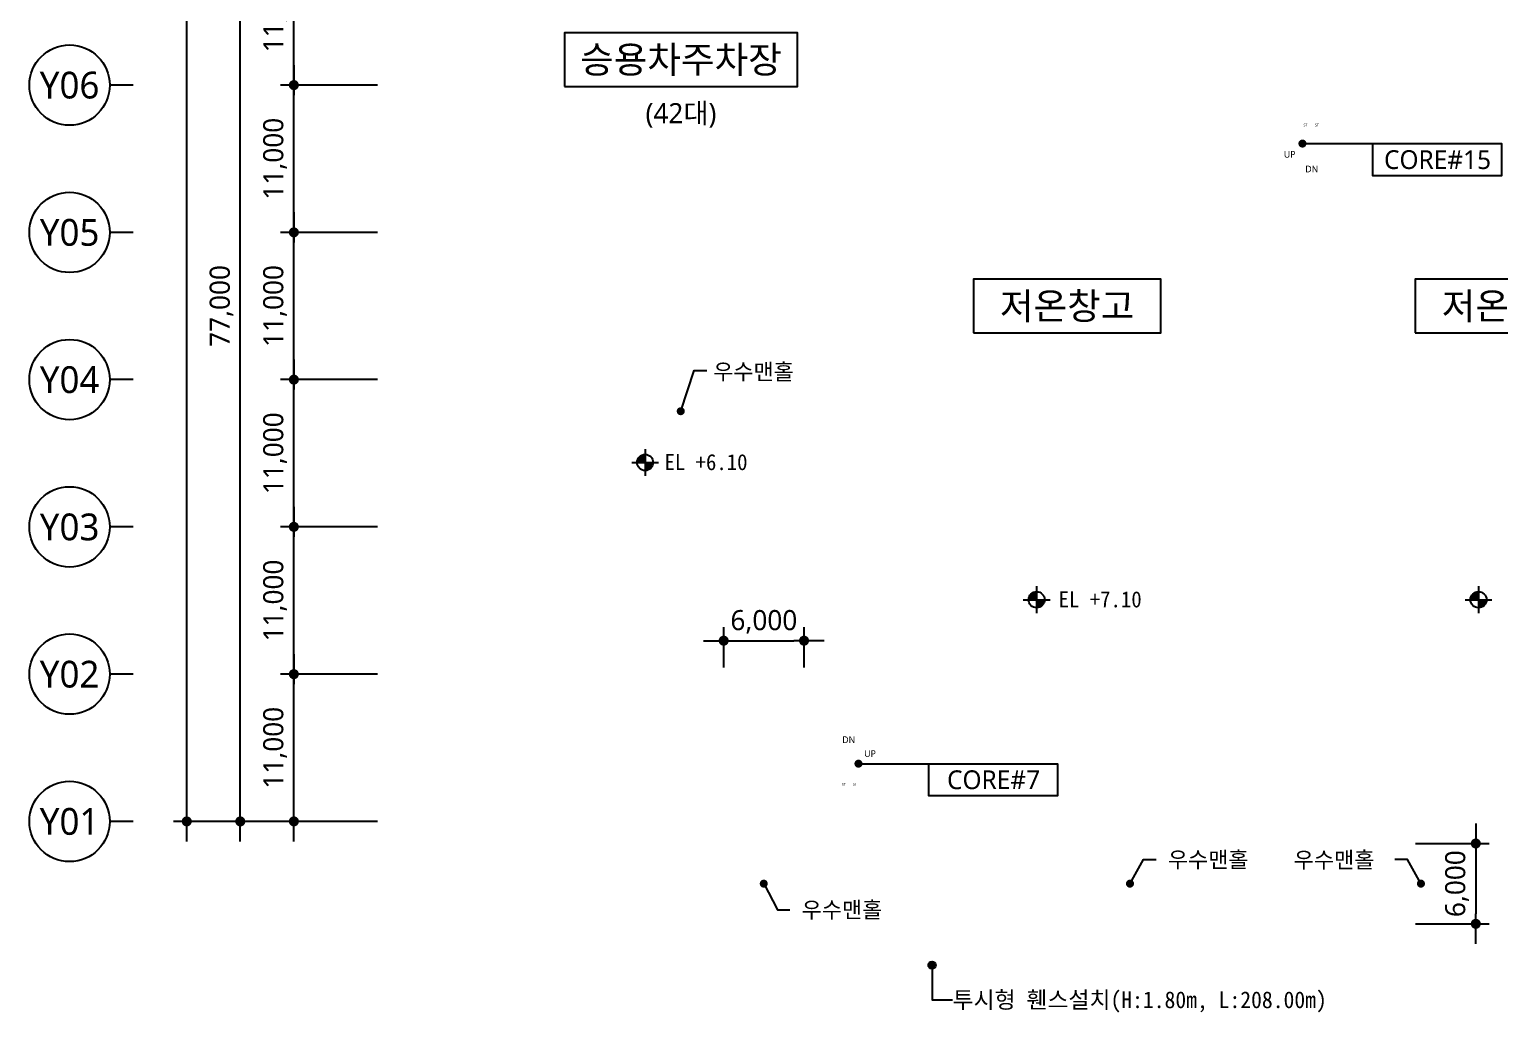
# Model space of a CAD drawing. Header units: millimetres. Extents: x 4806612 to 5147473, y 1423230 to 1974891.
# Drawn here: x 4806612 to 4916407, y 1431109 to 1504552 of the extents above; entities that cross this region are included whole.
import ezdxf
from ezdxf.enums import TextEntityAlignment as Align

# ---------------------------------------------------------------- set-up
doc = ezdxf.new("R2010")
doc.units = ezdxf.units.MM
doc.layers.get('Defpoints').update_dxf_attribs({"color": 140})
for name, color, linetype, lineweight in [('A-AXIS-BUBL', 7, 'Continuous', 25), ('A-DIMS', 7, 'Continuous', 25), ('A-MKXS-LEAD', 7, 'Continuous', 25), ('A-MKXS-TEXT1', 3, 'Continuous', 25), ('A-MKXX-NAME', 3, 'Continuous', 25), ('A-MKXX-SYMB', 7, 'Continuous', 25), ('A-XXXX-SYMB', 7, 'Continuous', 25), ('A-XXXX-TXT2', 3, 'Continuous', 25)]:
    doc.layers.add(name, color=color, linetype=linetype, lineweight=lineweight)
doc.styles.add('HY울릉도L', font='')
doc.styles.add('돋움체', font='')
doc.styles.add('맑은 고딕', font='malgun.ttf')
doc.styles.add('맑은고딕', font='malgun.ttf')
doc.styles.get('HY울릉도L').set_extended_font_data('HYwulM')
doc.styles.get('돋움체').set_extended_font_data('DotumChe')
doc.dimstyles.new('CDIM', dxfattribs={"dimtxt": 3, "dimasz": 1.5, "dimexe": 2, "dimexo": 1, "dimgap": 1, "dimtad": 1, "dimdec": 0, "dimrnd": 0.5, "dimzin": 0, "dimdsep": 32, "dimlunit": 6, "dimtxsty": 'HY울릉도L', "dimblk1": '_CIDOT', "dimblk2": '_CIDOT', "dimsah": 1, "dimcen": 5.5, "dimclrd": 2, "dimclre": 2, "dimclrt": 7, "dimadec": 0, "dimazin": 0, "dimtfac": 1, "dimtdec": 0, "dimtix": 1, "dimtmove": 2, "dimatfit": 1, "dimldrblk": '_CIDOT', "dimfxl": 1, "dimtolj": 1, "dimtzin": 0, "dimlwd": -1, "dimarcsym": 0})

# ---------------------------------------------------------------- blocks, each defined once
blk = doc.blocks.new('_CIDOT')
at = {"color": 0, "linetype": 'ByBlock'}
blk.add_line((2, 0), (-1, 0), dxfattribs=at)
at = {"color": 0, "linetype": 'ByBlock', "const_width": 0.5}
blk.add_lwpolyline([(-0.25, 0, 1), (0.25, 0, 1)], format="xyb", close=True, dxfattribs=at)
blk = doc.blocks.new('*D7')
at = {"layer": 'A-DIMS', "lineweight": -2, "transparency": 16777216}
for p, q in [((93193, 67121), (85943, 67121)), ((93193, 56121), (85943, 56121))]:
    blk.add_line(p, q, dxfattribs=at)
at = {"layer": 'A-DIMS', "transparency": 16777216}
blk.add_line((86943, 56871), (86943, 66371), dxfattribs=at)
at = {"layer": 'Defpoints', "color": 0, "transparency": 16777216}
for p in [(86943, 67121), (93693, 67121), (93693, 56121)]:
    blk.add_point(p, dxfattribs=at)
at = {"layer": 'A-DIMS', "transparency": 16777216, "xscale": 750, "yscale": 750, "zscale": 750}
for p, rotation in [((86943, 67121), 90), ((86943, 56121), 270)]:
    blk.add_blockref('_CIDOT', p, dxfattribs=dict(at, rotation=rotation))
at = {"layer": 'A-DIMS', "color": 3, "transparency": 16777216, "insert": (85538, 61621), "char_height": 1500, "attachment_point": 5, "rotation": 90, "style": '맑은고딕'}
blk.add_mtext('\\A1;11,000', dxfattribs=at)
blk = doc.blocks.new('*D8')
at = {"layer": 'A-DIMS', "lineweight": -2, "transparency": 16777216}
for p, q in [((93193, 78121), (85943, 78121)), ((93193, 67121), (85943, 67121))]:
    blk.add_line(p, q, dxfattribs=at)
at = {"layer": 'A-DIMS', "transparency": 16777216}
blk.add_line((86943, 67871), (86943, 77371), dxfattribs=at)
at = {"layer": 'Defpoints', "color": 0, "transparency": 16777216}
for p in [(86943, 78121), (93693, 78121), (93693, 67121)]:
    blk.add_point(p, dxfattribs=at)
at = {"layer": 'A-DIMS', "transparency": 16777216, "xscale": 750, "yscale": 750, "zscale": 750}
for p, rotation in [((86943, 78121), 90), ((86943, 67121), 270)]:
    blk.add_blockref('_CIDOT', p, dxfattribs=dict(at, rotation=rotation))
at = {"layer": 'A-DIMS', "color": 3, "transparency": 16777216, "insert": (85538, 72621), "char_height": 1500, "attachment_point": 5, "rotation": 90, "style": '맑은고딕'}
blk.add_mtext('\\A1;11,000', dxfattribs=at)
blk = doc.blocks.new('*D9')
at = {"layer": 'A-DIMS', "lineweight": -2, "transparency": 16777216}
for p, q in [((93193, 89121), (85943, 89121)), ((93193, 78121), (85943, 78121))]:
    blk.add_line(p, q, dxfattribs=at)
at = {"layer": 'A-DIMS', "transparency": 16777216}
blk.add_line((86943, 78871), (86943, 88371), dxfattribs=at)
at = {"layer": 'Defpoints', "color": 0, "transparency": 16777216}
for p in [(86943, 89121), (93693, 89121), (93693, 78121)]:
    blk.add_point(p, dxfattribs=at)
at = {"layer": 'A-DIMS', "transparency": 16777216, "xscale": 750, "yscale": 750, "zscale": 750}
for p, rotation in [((86943, 89121), 90), ((86943, 78121), 270)]:
    blk.add_blockref('_CIDOT', p, dxfattribs=dict(at, rotation=rotation))
at = {"layer": 'A-DIMS', "color": 3, "transparency": 16777216, "insert": (85538, 83621), "char_height": 1500, "attachment_point": 5, "rotation": 90, "style": '맑은고딕'}
blk.add_mtext('\\A1;11,000', dxfattribs=at)
blk = doc.blocks.new('*D10')
at = {"layer": 'A-DIMS', "lineweight": -2, "transparency": 16777216}
for p, q in [((93193, 100121), (85943, 100121)), ((93193, 89121), (85943, 89121))]:
    blk.add_line(p, q, dxfattribs=at)
at = {"layer": 'A-DIMS', "transparency": 16777216}
blk.add_line((86943, 89871), (86943, 99371), dxfattribs=at)
at = {"layer": 'Defpoints', "color": 0, "transparency": 16777216}
for p in [(86943, 100121), (93693, 100121), (93693, 89121)]:
    blk.add_point(p, dxfattribs=at)
at = {"layer": 'A-DIMS', "transparency": 16777216, "xscale": 750, "yscale": 750, "zscale": 750}
for p, rotation in [((86943, 100121), 90), ((86943, 89121), 270)]:
    blk.add_blockref('_CIDOT', p, dxfattribs=dict(at, rotation=rotation))
at = {"layer": 'A-DIMS', "color": 3, "transparency": 16777216, "insert": (85538, 94621), "char_height": 1500, "attachment_point": 5, "rotation": 90, "style": '맑은고딕'}
blk.add_mtext('\\A1;11,000', dxfattribs=at)
blk = doc.blocks.new('*D11')
at = {"layer": 'A-DIMS', "lineweight": -2, "transparency": 16777216}
for p, q in [((93193, 111121), (85943, 111121)), ((93193, 100121), (85943, 100121))]:
    blk.add_line(p, q, dxfattribs=at)
at = {"layer": 'A-DIMS', "transparency": 16777216}
blk.add_line((86943, 100871), (86943, 110371), dxfattribs=at)
at = {"layer": 'Defpoints', "color": 0, "transparency": 16777216}
for p in [(86943, 111121), (93693, 111121), (93693, 100121)]:
    blk.add_point(p, dxfattribs=at)
at = {"layer": 'A-DIMS', "transparency": 16777216, "xscale": 750, "yscale": 750, "zscale": 750}
for p, rotation in [((86943, 111121), 90), ((86943, 100121), 270)]:
    blk.add_blockref('_CIDOT', p, dxfattribs=dict(at, rotation=rotation))
at = {"layer": 'A-DIMS', "color": 3, "transparency": 16777216, "insert": (85538, 105621), "char_height": 1500, "attachment_point": 5, "rotation": 90, "style": '맑은고딕'}
blk.add_mtext('\\A1;11,000', dxfattribs=at)
blk = doc.blocks.new('*D23')
at = {"layer": 'A-DIMS', "lineweight": -2, "transparency": 16777216}
for p, q in [((93193, 122121), (81943, 122121)), ((93193, 45121), (81943, 45121))]:
    blk.add_line(p, q, dxfattribs=at)
at = {"layer": 'A-DIMS', "transparency": 16777216}
blk.add_line((82943, 45871), (82943, 121371), dxfattribs=at)
at = {"layer": 'Defpoints', "color": 0, "transparency": 16777216}
for p in [(82943, 122121), (93693, 122121), (93693, 45121)]:
    blk.add_point(p, dxfattribs=at)
at = {"layer": 'A-DIMS', "transparency": 16777216, "xscale": 750, "yscale": 750, "zscale": 750}
for p, rotation in [((82943, 122121), 90), ((82943, 45121), 270)]:
    blk.add_blockref('_CIDOT', p, dxfattribs=dict(at, rotation=rotation))
at = {"layer": 'A-DIMS', "color": 3, "transparency": 16777216, "insert": (81542, 83621), "char_height": 1500, "attachment_point": 5, "rotation": 90, "style": '맑은고딕'}
blk.add_mtext('\\A1;77,000', dxfattribs=at)
blk = doc.blocks.new('*D24')
at = {"layer": 'A-DIMS', "lineweight": -2, "transparency": 16777216}
for p, q in [((93193, 241121), (77943, 241121)), ((93193, 45121), (77943, 45121))]:
    blk.add_line(p, q, dxfattribs=at)
at = {"layer": 'A-DIMS', "transparency": 16777216}
blk.add_line((78943, 45871), (78943, 240371), dxfattribs=at)
at = {"layer": 'Defpoints', "color": 0, "transparency": 16777216}
for p in [(78943, 241121), (93693, 241121), (93693, 45121)]:
    blk.add_point(p, dxfattribs=at)
at = {"layer": 'A-DIMS', "transparency": 16777216, "xscale": 750, "yscale": 750, "zscale": 750}
for p, rotation in [((78943, 241121), 90), ((78943, 45121), 270)]:
    blk.add_blockref('_CIDOT', p, dxfattribs=dict(at, rotation=rotation))
at = {"layer": 'A-DIMS', "color": 3, "transparency": 16777216, "insert": (77538, 143121), "char_height": 1500, "attachment_point": 5, "rotation": 90, "style": '맑은고딕'}
blk.add_mtext('\\A1;196,000', dxfattribs=at)
blk = doc.blocks.new('*D25')
at = {"layer": 'A-DIMS', "lineweight": -2, "transparency": 16777216}
for p, q in [((93193, 56121), (85943, 56121)), ((93193, 45121), (85943, 45121))]:
    blk.add_line(p, q, dxfattribs=at)
at = {"layer": 'A-DIMS', "transparency": 16777216}
blk.add_line((86943, 45871), (86943, 55371), dxfattribs=at)
at = {"layer": 'Defpoints', "color": 0, "transparency": 16777216}
for p in [(86943, 56121), (93693, 56121), (93693, 45121)]:
    blk.add_point(p, dxfattribs=at)
at = {"layer": 'A-DIMS', "transparency": 16777216, "xscale": 750, "yscale": 750, "zscale": 750}
for p, rotation in [((86943, 56121), 90), ((86943, 45121), 270)]:
    blk.add_blockref('_CIDOT', p, dxfattribs=dict(at, rotation=rotation))
at = {"layer": 'A-DIMS', "color": 3, "transparency": 16777216, "insert": (85538, 50621), "char_height": 1500, "attachment_point": 5, "rotation": 90, "style": '맑은고딕'}
blk.add_mtext('\\A1;11,000', dxfattribs=at)
blk = doc.blocks.new('글_일반주차')
at = {"layer": 'A-XXXX-TXT2', "color": 0}
blk.add_lwpolyline([(-8700, -2000), (8700, -2000), (8700, 2000), (-8700, 2000)], close=True, dxfattribs=at)
at = {"layer": 'A-XXXX-TXT2', "style": '맑은고딕'}
blk.add_text('승용차주차장', height=2000, dxfattribs=at).set_placement((0, 0), align=Align.MIDDLE_CENTER)
blk = doc.blocks.new('*D57')
at = {"layer": 'A-DIMS', "lineweight": -2, "transparency": 16777216}
for p, q in [((4858462, 1456891), (4858462, 1459891)), ((4864462, 1456891), (4864462, 1459891))]:
    blk.add_line(p, q, dxfattribs=at)
at = {"layer": 'A-DIMS', "transparency": 16777216}
blk.add_line((4859212, 1458891), (4863712, 1458891), dxfattribs=at)
at = {"layer": 'Defpoints', "color": 0, "transparency": 16777216}
for p in [(4864462, 1458891), (4858462, 1456391), (4864462, 1456391)]:
    blk.add_point(p, dxfattribs=at)
at = {"layer": 'A-DIMS', "transparency": 16777216, "xscale": 750, "yscale": 750, "zscale": 750, "rotation": 180}
blk.add_blockref('_CIDOT', (4858462, 1458891), dxfattribs=at)
at = {"layer": 'A-DIMS', "transparency": 16777216, "xscale": 750, "yscale": 750, "zscale": 750}
blk.add_blockref('_CIDOT', (4864462, 1458891), dxfattribs=at)
at = {"layer": 'A-DIMS', "color": 3, "transparency": 16777216, "insert": (4861462, 1460292), "char_height": 1500, "attachment_point": 5, "style": '맑은고딕'}
blk.add_mtext('\\A1;6,000', dxfattribs=at)
blk = doc.blocks.new('*D60')
at = {"layer": 'A-DIMS', "lineweight": -2, "transparency": 16777216}
for p, q in [((4910128, 1443741), (4915628, 1443741)), ((4910128, 1437741), (4915628, 1437741))]:
    blk.add_line(p, q, dxfattribs=at)
at = {"layer": 'A-DIMS', "transparency": 16777216}
blk.add_line((4914628, 1442991), (4914628, 1438491), dxfattribs=at)
at = {"layer": 'Defpoints', "color": 0, "transparency": 16777216}
for p in [(4909628, 1443741), (4909628, 1437741), (4914628, 1437741)]:
    blk.add_point(p, dxfattribs=at)
at = {"layer": 'A-DIMS', "transparency": 16777216, "xscale": 750, "yscale": 750, "zscale": 750}
for p, rotation in [((4914628, 1443741), 90), ((4914628, 1437741), 270)]:
    blk.add_blockref('_CIDOT', p, dxfattribs=dict(at, rotation=rotation))
at = {"layer": 'A-DIMS', "color": 3, "transparency": 16777216, "insert": (4913227, 1440741), "char_height": 1500, "attachment_point": 5, "rotation": 90, "style": '맑은고딕'}
blk.add_mtext('\\A1;6,000', dxfattribs=at)
blk = doc.blocks.new('글_저온창고')
at = {"layer": 'A-XXXX-TXT2', "color": 0}
blk.add_lwpolyline([(-7000, -2000), (7000, -2000), (7000, 2000), (-7000, 2000)], close=True, dxfattribs=at)
at = {"layer": 'A-XXXX-TXT2', "style": '맑은고딕'}
blk.add_text('저온창고', height=2000, dxfattribs=at).set_placement((0, 0), align=Align.MIDDLE_CENTER)
blk = doc.blocks.new('Level')
at = {"layer": 'A-XXXX-SYMB'}
h = blk.add_hatch(color=256, dxfattribs=at)
h.paths.add_polyline_path([(0, 600, 0.4142136), (-600, 0), (0, 0)])
h.paths.add_polyline_path([(600, 0), (0, 0), (0, -600, 0.4142136)])
for p, q in [((-1000, 0), (1000, 0)), ((0, 1000), (0, -1000))]:
    blk.add_line(p, q, dxfattribs=at)
blk.add_circle((0, 0), 600, dxfattribs=at)
blk = doc.blocks.new('DIM(210222)')
for p, q in [((74943, 100120.6), (73193, 100120.6)), ((74943, 89120.6), (73193, 89120.6)), ((74943, 78120.6), (73193, 78120.6)), ((74943, 67120.6), (73193, 67120.6)), ((74943, 56120.6), (73193, 56120.6)), ((74943, 45120.6), (73193, 45120.6))]:
    blk.add_line(p, q)
at = {"layer": 'A-AXIS-BUBL', "ltscale": 0.2}
for centre in [(70193, 100120.6), (70193, 89120.6), (70193, 78120.6), (70193, 67120.6), (70193, 56120.6), (70193, 45120.6)]:
    blk.add_circle(centre, 3000, dxfattribs=at)
at = {"layer": 'A-XXXX-TXT2', "ltscale": 0.2, "style": '맑은고딕'}
for s, p in [('Y06', (70193, 100120.6)), ('Y05', (70193, 89120.6)), ('Y04', (70193, 78120.6)), ('Y03', (70193, 67120.6)), ('Y02', (70193, 56120.6)), ('Y01', (70193, 45120.6))]:
    blk.add_text(s, height=2000, dxfattribs=at).set_placement(p, align=Align.MIDDLE)
at = {"layer": 'A-DIMS'}
for p1, p2, distance, picture, middle in [((93693, 45120.6), (93693, 241120.6), 14750, '*D24', (77538.1, 143120.6)), ((93693, 45120.6), (93693, 122120.6), 10750, '*D23', (81542.2, 83620.6)), ((93693, 100120.6), (93693, 111120.6), 6750, '*D11', (85538.1, 105620.6)), ((93693, 89120.6), (93693, 100120.6), 6750, '*D10', (85538.1, 94620.6)), ((93693, 78120.6), (93693, 89120.6), 6750, '*D9', (85538.1, 83620.6)), ((93693, 67120.6), (93693, 78120.6), 6750, '*D8', (85538.1, 72620.6)), ((93693, 56120.6), (93693, 67120.6), 6750, '*D7', (85538.1, 61620.6)), ((93693, 45120.6), (93693, 56120.6), 6750, '*D25', (85538.1, 50620.6))]:
    dim = blk.add_aligned_dim(p1=p1, p2=p2, distance=distance, dimstyle='CDIM', override={"dimscale": 500, "dimtxsty": '맑은고딕', "dimclrd": 256, "dimclre": 256, "dimclrt": 3}, dxfattribs=at)
    dim.commit()
    dim.dimension.update_dxf_attribs({"geometry": picture, "text_midpoint": middle})

msp = doc.modelspace()

# ---------------------------------------------------------------- hatches: boundary and pattern name
at = {"layer": 'A-XXXX-SYMB'}
h = msp.add_hatch(color=256, dxfattribs=at)
h.dxf.hatch_style = 1
edge = h.paths.add_edge_path()
edge.add_arc((4874027.2, 1434651.5), 281.2, 0, 360)

# ---------------------------------------------------------------- linework, layer by layer
for points in [[(4901682.9, 1496022.8), (4906940.5, 1496022.8)], [(4855261.8, 1476032.9), (4856269.2, 1479083), (4857206.7, 1479083)], [(4868527.1, 1449701.5), (4873784.7, 1449701.5)], [(4888811.8, 1440741.2), (4889819.2, 1442536.9), (4890756.7, 1442536.9)], [(4910534.5, 1440741.2), (4909527.2, 1442536.9), (4908589.7, 1442536.9)], [(4861461.8, 1440741.2), (4862469.2, 1438784.6), (4863406.7, 1438784.6)], [(4874027.2, 1434651.5), (4874027.2, 1432067.6), (4875558.5, 1432067.6)]]:
    msp.add_lwpolyline(points)
at = {"layer": 'A-MKXS-LEAD', "const_width": 300}
for points in [[(4901682.9, 1496172.8, -1), (4901682.9, 1495872.8, -1)], [(4855104.8, 1476032.9, -1), (4855404.8, 1476032.9, -1)], [(4868527.1, 1449851.5, -1), (4868527.1, 1449551.5, -1)], [(4861304.8, 1440741.2, -1), (4861604.8, 1440741.2, -1)], [(4888654.8, 1440741.2, -1), (4888954.8, 1440741.2, -1)], [(4910384.5, 1440741.2, -1), (4910684.5, 1440741.2, -1)]]:
    msp.add_lwpolyline(points, format="xyb", close=True, dxfattribs=at)
at = {"layer": 'A-MKXX-SYMB'}
for points in [[(4906940.5, 1496022.8), (4916540.5, 1496022.8), (4916540.5, 1493622.8), (4906940.5, 1493622.8)], [(4873784.7, 1449701.5), (4883384.7, 1449701.5), (4883384.7, 1447301.5), (4873784.7, 1447301.5)]]:
    msp.add_lwpolyline(points, close=True, dxfattribs=at)
at = {"layer": 'A-XXXX-SYMB'}
msp.add_circle((4874027.2, 1434651.5), 281.2, dxfattribs=at)

# ---------------------------------------------------------------- block references
for name, p in [('DIM(210222)', (4739418.8, 1400270.6)), ('글_일반주차', (4855272.2, 1502294.5)), ('글_저온창고', (4884111.8, 1483891.2)), ('글_저온창고', (4917111.8, 1483891.2))]:
    msp.add_blockref(name, p)
at = {"layer": 'A-MKXS-TEXT1'}
for p in [(4852593.4, 1472202.9), (4881832.2, 1461952.1), (4914832.2, 1461952.1)]:
    msp.add_blockref('Level', p, dxfattribs=at)

# ---------------------------------------------------------------- texts
for s, height, style, p in [('우수맨홀', 1200, '맑은고딕', (4857677.5, 1478981.9)), ('우수맨홀', 1200, '맑은고딕', (4891634.3, 1442536.9)), ('우수맨홀', 1200, '맑은고딕', (4901033.8, 1442516.4)), ('우수맨홀', 1200, '맑은고딕', (4864284.3, 1438784.6)), ('투시형 휀스설치(H:1.80m, L:208.00m)', 1250, '돋움체', (4875558.5, 1432067.6))]:
    msp.add_text(s, height=height, dxfattribs=dict(at, style=style)).set_placement(p, align=Align.MIDDLE_LEFT)
at = {"layer": 'A-MKXX-NAME', "style": '맑은고딕'}
for s, p in [('CORE#15', (4911771.9, 1494823.8)), ('CORE#7', (4878616.1, 1448502.4))]:
    msp.add_text(s, height=1400, dxfattribs=at).set_placement(p, align=Align.MIDDLE_CENTER)
at = {"layer": 'A-XXXX-TXT2', "style": '맑은고딕'}
msp.add_text('(42대)', height=1500, dxfattribs=at).set_placement((4855272.2, 1498294.5), align=Align.MIDDLE_CENTER)
at = {"layer": 'A-XXXX-TXT2', "ltscale": 100, "style": '맑은 고딕'}
for s, height, p in [('ST', 200, (4901913.9, 1497406.5)), ('ST', 200, (4902765.4, 1497410.7)), ('UP', 500, (4900731.8, 1495221.2)), ('DN', 500, (4902381.8, 1494124)), ('DN', 500, (4867800, 1451490.8)), ('UP', 500, (4869392.9, 1450457.1)), ('ST', 200, (4867422.7, 1448153.6)), ('ST', 200, (4868258.4, 1448169.9))]:
    msp.add_text(s, height=height, dxfattribs=at).set_placement(p, align=Align.MIDDLE_CENTER)
at = {"layer": 'A-XXXX-TXT2', "style": '돋움체'}
for s, p in [('EL +6.10', (4854037.7, 1472230.8)), ('EL +7.10', (4883474.1, 1461980))]:
    msp.add_text(s, height=1200, dxfattribs=at).set_placement(p, align=Align.MIDDLE_LEFT)

# ---------------------------------------------------------------- dimensions: what is measured, and where the dimension line sits
at = {"layer": 'A-DIMS'}
for p1, p2, distance, picture, middle in [((4858461.8, 1456391.2), (4864461.8, 1456391.2), 2500, '*D57', (4861461.8, 1460292)), ((4909627.5, 1443741.2), (4909627.5, 1437741.2), 5000, '*D60', (4913226.7, 1440741.2))]:
    dim = msp.add_aligned_dim(p1=p1, p2=p2, distance=distance, dimstyle='CDIM', override={"dimscale": 500, "dimtxsty": '맑은고딕', "dimclrd": 256, "dimclre": 256, "dimclrt": 3}, dxfattribs=at)
    dim.commit()
    dim.dimension.update_dxf_attribs({"geometry": picture, "text_midpoint": middle})

doc.saveas('drawing.dxf')
